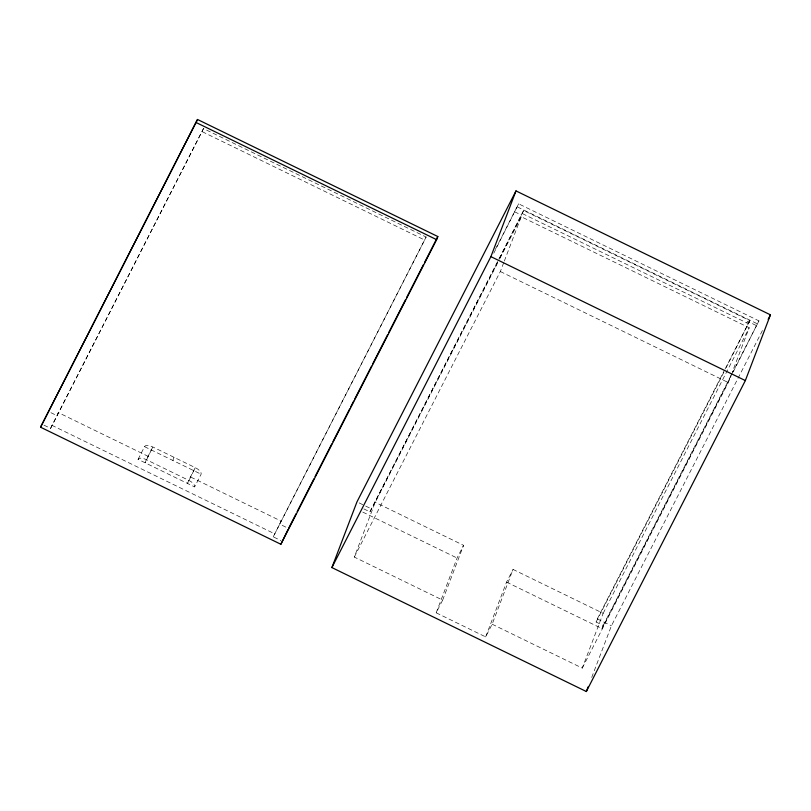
<?xml version="1.0" encoding="UTF-8"?>
<svg xmlns="http://www.w3.org/2000/svg" width="811" height="811" viewBox="0 0 811 811"><rect width="100%" height="100%" fill="white"/><g stroke="black" fill="none" stroke-linecap="round" stroke-linejoin="round"><path stroke-width="0.61" stroke-dasharray="4.05 3.04" d="M43.956 425.157L50.576 428.38L203.49 128.584L426.13 237.035L273.226 536.831L280.961 540.592M50.576 428.38L203.49 128.584M172.834 460.435L174.03 457.313M273.226 536.831L426.13 237.035M363.865 508.913L369.928 511.863L523.642 210.485L749.82 320.649L725.602 368.802M492.135 624.206L582.257 668.102L603.171 613.329L513.049 569.434L492.135 624.206L485.647 636.899L436.166 612.802L442.654 600.11L354.306 557.076L375.219 502.303L497.68 262.835M493.777 253.214L518.624 203.825L758.944 320.882L731.786 374.773M354.306 557.076L500.336 271.523L503.895 262.196M504.341 261.03L521.25 216.74L749.202 327.776L732.292 372.056M499.718 258.06L523.642 210.485M436.166 612.802L457.08 558.029L463.578 545.337L375.219 502.303M442.654 600.11L463.578 545.337M485.647 636.899L506.561 582.126L513.049 569.434M506.561 582.126L601.975 628.606L603.171 625.474L596.105 622.037L597.302 618.905L724.497 370.171M591.716 677.428L611.433 625.788L763.536 328.364M582.257 668.102L728.288 382.549L731.846 373.222M138.073 459.361L144.561 446.668A7.867 3.335 27.1 0 1 152.823 446.983L195.238 467.633A7.867 3.335 27.1 0 1 201.108 474.212L194.62 486.904L138.073 459.361A7.867 3.335 27.1 0 1 146.335 459.675L188.74 480.325A7.867 3.335 27.1 0 1 194.62 486.904M495.531 248.987L518.624 203.825M369.928 511.863L499.14 259.196M499.981 258.344L521.25 216.74M746.86 322.92L747.671 321.338L756.511 325.637M725.075 369.046L749.82 320.649M596.105 622.037L725.034 369.928M603.171 613.329L749.202 327.776M603.171 625.474L731.147 375.24M731.725 374.114L758.944 320.882M601.975 628.606L731.208 375.909M517.428 206.957L757.748 324.015M522.446 213.617L748.624 323.782M514.569 211.762L521.635 215.199M500.336 271.523L728.288 382.549M202.294 131.717L424.934 240.168M359.161 502.911L364.595 505.557M365.69 506.084L371.124 508.74M597.302 618.905L611.433 625.788M362.801 512.106L457.08 558.029M144.561 446.668L201.108 474.212M148.383 456.451L58.27 412.556L57.074 415.688L50.444 412.464M190.798 477.111L280.91 521.007L279.714 524.139L286.344 527.363M51.772 425.248L274.422 533.699M146.335 459.675L145.139 462.797L152.823 446.983L146.335 459.675M188.74 480.325L187.544 483.457L195.238 467.633L188.74 480.325"/><path stroke-width="1.22" d="M40.55 427.204L197.509 119.481L437.828 236.538L436.632 239.671L280.87 544.262L40.55 427.204L197.509 119.481M280.87 544.262L288.006 529.502M331.892 567.578L356.982 501.847L515.999 190.909L770.45 314.85L745.35 380.572L586.343 691.519L331.892 567.578L490.898 256.641L515.999 190.909M586.343 691.519L588.127 686.826M288.554 528.437L296.045 513.789M297.201 511.538L313.908 478.855M315.063 476.594L331.78 443.911M332.936 441.66L349.642 408.977M350.798 406.716L353.677 401.08M354.833 398.83L371.55 366.146M372.695 363.896L387.688 334.588M388.834 332.338L405.551 299.654M406.706 297.394L423.423 264.71M424.569 262.46L437.828 236.538M768.149 319.352L770.45 314.85M490.898 256.641L745.35 380.572M196.313 122.613L436.632 239.671"/></g></svg>
